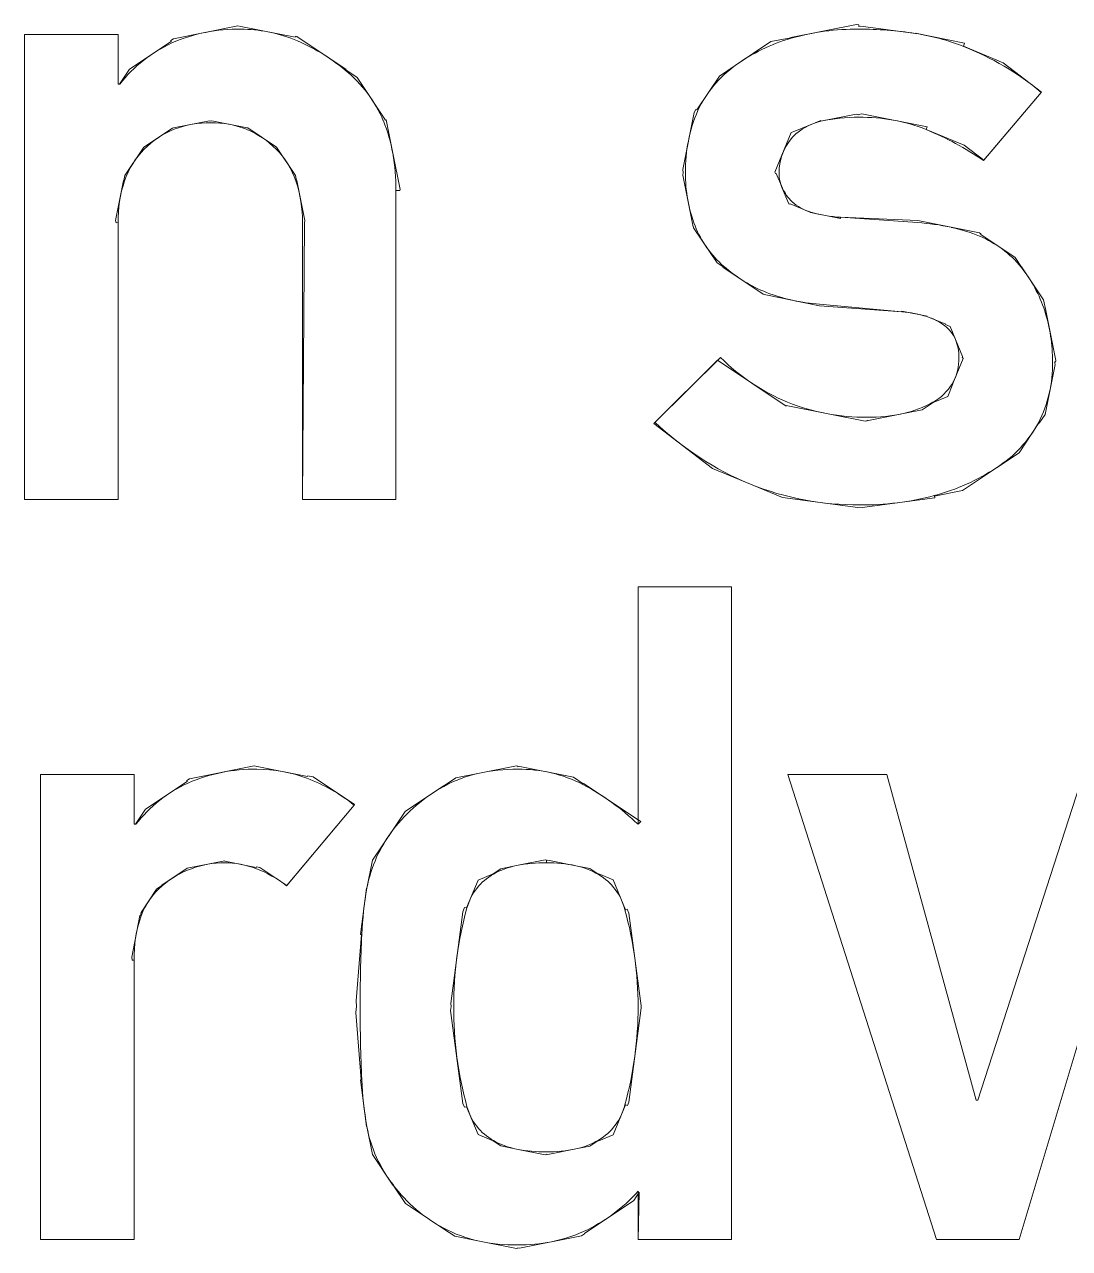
# Model space of a CAD drawing. Header units: millimetres. Extents: x 52 to 245, y 27 to 183.
# Drawn here: x 113.353 to 116.009, y 120.041 to 123.153 of the extents above; entities that cross this region are included whole.
import ezdxf

# ---------------------------------------------------------------- set-up
doc = ezdxf.new("R2010")
doc.units = ezdxf.units.MM
doc.layers.add('Mechanical15', color=56, linetype='Continuous')

msp = doc.modelspace()

# ---------------------------------------------------------------- linework, layer by layer
at = {"layer": 'Mechanical15', "color": 0, "lineweight": 5}
for p, q in [((113.7319, 123.1172), (113.8955, 123.1497)), ((113.8955, 123.1497), (113.9031, 123.1482)), ((113.9031, 123.1482), (113.903, 123.1485)), ((113.903, 123.1485), (114.0407, 123.1211)), ((115.3004, 123.1203), (115.4673, 123.1535)), ((115.4673, 123.1535), (115.4736, 123.1522)), ((115.4736, 123.1522), (115.4734, 123.1485)), ((115.4734, 123.1485), (115.4784, 123.1491)), ((115.4784, 123.1491), (115.6172, 123.1308)), ((113.3532, 123.1278), (113.5909, 123.1278)), ((113.3532, 121.9456), (113.3532, 123.1278)), ((113.3532, 121.9456), (113.3532, 123.1278)), ((113.3532, 123.1278), (113.5909, 123.1278)), ((113.5909, 123.0015), (113.5909, 123.1278)), ((113.5909, 123.1278), (113.5909, 123.0015)), ((113.725, 123.1126), (113.7319, 123.1172)), ((113.7258, 123.1106), (113.725, 123.1126)), ((114.0407, 123.1211), (114.0417, 123.1237)), ((114.0417, 123.1237), (114.045, 123.123)), ((114.045, 123.123), (114.1707, 123.039)), ((115.2494, 123.1098), (115.3005, 123.1199)), ((115.3005, 123.1199), (115.3004, 123.1203)), ((115.6172, 123.1308), (115.6172, 123.131)), ((115.6172, 123.131), (115.7421, 123.1062)), ((113.6197, 123.0397), (113.7258, 123.1106)), ((115.159, 123.0494), (115.2494, 123.1098)), ((115.7421, 123.1062), (115.7389, 123.0979)), ((115.7389, 123.0979), (115.8397, 123.0561)), ((115.8397, 123.0561), (115.9373, 122.9812)), ((113.5946, 123.0021), (113.6197, 123.0397)), ((114.1707, 123.039), (114.1698, 123.0379)), ((114.1698, 123.0379), (114.1987, 123.0185)), ((114.1987, 123.0185), (114.2709, 122.9106)), ((115.0614, 122.9363), (115.1188, 123.0223)), ((115.1188, 123.0223), (115.1591, 123.0492)), ((115.1591, 123.0492), (115.159, 123.0494)), ((113.5909, 123.0015), (113.5946, 123.0021)), ((113.5909, 123.0015), (113.5953, 123.0015)), ((115.7899, 122.8075), (115.9369, 122.9808)), ((115.9369, 122.9808), (115.7905, 122.8084)), ((115.9373, 122.9812), (115.9369, 122.9808)), ((115.0256, 122.7848), (115.0544, 122.9299)), ((115.0544, 122.9299), (115.0593, 122.9372)), ((115.0593, 122.9372), (115.0614, 122.9363)), ((115.4661, 122.9252), (115.377, 122.9075)), ((115.4736, 122.9237), (115.4661, 122.9252)), ((115.481, 122.9262), (115.4733, 122.9247)), ((115.6469, 122.8932), (115.481, 122.9262)), ((113.8233, 122.9086), (113.7318, 122.8904)), ((113.8265, 122.908), (113.8233, 122.9086)), ((113.8292, 122.9085), (113.8264, 122.9079)), ((113.8264, 122.9079), (113.8265, 122.908)), ((113.9192, 122.8906), (113.8292, 122.9085)), ((114.2709, 122.9106), (114.2721, 122.9111)), ((114.2721, 122.9111), (114.2722, 122.9109)), ((114.2722, 122.9109), (114.2891, 122.8259)), ((115.3766, 122.9095), (115.3107, 122.8823)), ((115.377, 122.9075), (115.3766, 122.9095)), ((115.4733, 122.9247), (115.4736, 122.9237)), ((113.7291, 122.8899), (113.6562, 122.8412)), ((113.7317, 122.8905), (113.7291, 122.8899)), ((113.7318, 122.8904), (113.7317, 122.8905)), ((113.9193, 122.8908), (113.9192, 122.8906)), ((113.9203, 122.8905), (113.9193, 122.8908)), ((113.9939, 122.8414), (113.9203, 122.8905)), ((115.3016, 122.8791), (115.2598, 122.778)), ((115.3102, 122.8826), (115.3016, 122.8791)), ((115.3107, 122.8823), (115.3102, 122.8826)), ((115.6443, 122.8865), (115.6469, 122.8932)), ((115.7411, 122.8464), (115.6443, 122.8865)), ((113.6548, 122.8393), (113.6081, 122.7694)), ((113.6562, 122.8412), (113.6548, 122.8392)), ((113.6548, 122.8392), (113.6548, 122.8393)), ((113.9954, 122.8392), (113.9939, 122.8414)), ((114.0421, 122.7694), (113.9954, 122.8393)), ((113.9954, 122.8393), (113.9954, 122.8392)), ((115.7905, 122.8084), (115.7411, 122.8464)), ((114.2891, 122.8259), (114.2892, 122.8259)), ((114.2892, 122.8259), (114.3074, 122.7342)), ((115.0271, 122.777), (115.0256, 122.7848)), ((115.0259, 122.7706), (115.0271, 122.777)), ((115.052, 122.6392), (115.0259, 122.7706)), ((115.0271, 122.777), (115.0272, 122.7768)), ((115.0272, 122.777), (115.0271, 122.777)), ((115.0272, 122.7768), (115.0272, 122.777)), ((115.2598, 122.778), (115.2612, 122.7745)), ((115.2612, 122.7745), (115.2634, 122.7747)), ((115.2634, 122.7747), (115.2789, 122.7373)), ((113.605, 122.757), (113.5847, 122.6548)), ((113.6056, 122.7568), (113.605, 122.757)), ((113.6081, 122.7694), (113.6056, 122.7568)), ((114.0446, 122.7568), (114.0421, 122.7694)), ((114.0452, 122.757), (114.0446, 122.7568)), ((114.0655, 122.6548), (114.0452, 122.757)), ((114.297, 121.9456), (114.297, 122.7316)), ((114.3069, 122.7315), (114.297, 122.7316)), ((114.297, 122.7316), (114.297, 121.9456)), ((114.3074, 122.7342), (114.3069, 122.7315)), ((115.2789, 122.7373), (115.2788, 122.7373)), ((115.2788, 122.7373), (115.2954, 122.6972)), ((115.2954, 122.6972), (115.2974, 122.6963)), ((115.2974, 122.6963), (115.2986, 122.6973)), ((115.2986, 122.6973), (115.3509, 122.6756)), ((113.5847, 122.6548), (113.5857, 122.6495)), ((113.5857, 122.6495), (113.5909, 122.6496)), ((113.5909, 121.9456), (113.5909, 122.6496)), ((113.5909, 122.6496), (113.5909, 121.9456)), ((114.0593, 121.9456), (114.0593, 122.6496)), ((114.0593, 121.9456), (114.0645, 122.6495)), ((114.0645, 122.6495), (114.0655, 122.6548)), ((115.3509, 122.6756), (115.3507, 122.6751)), ((115.3507, 122.6751), (115.4268, 122.6599)), ((115.4268, 122.6599), (115.427, 122.6632)), ((115.427, 122.6632), (115.6227, 122.6496)), ((115.427, 122.6632), (115.623, 122.6547)), ((115.623, 122.6547), (115.708, 122.6378)), ((115.0527, 122.6394), (115.052, 122.6392)), ((115.0532, 122.6368), (115.0527, 122.6394)), ((115.1131, 122.5472), (115.0532, 122.6368)), ((115.708, 122.6378), (115.708, 122.6378)), ((115.708, 122.6378), (115.7802, 122.6234)), ((115.7802, 122.6234), (115.7831, 122.6215)), ((115.7831, 122.6215), (115.7822, 122.6196)), ((115.7822, 122.6196), (115.783, 122.6194)), ((115.783, 122.6194), (115.8705, 122.5609)), ((115.8705, 122.5609), (115.8867, 122.5368)), ((115.1281, 122.5371), (115.1131, 122.5472)), ((115.1274, 122.5364), (115.1281, 122.5371)), ((115.2299, 122.4679), (115.1274, 122.5364)), ((115.8867, 122.5368), (115.8868, 122.5369)), ((115.8868, 122.5369), (115.9427, 122.4531)), ((115.2368, 122.4665), (115.2299, 122.4679)), ((115.2365, 122.4657), (115.2368, 122.4665)), ((115.3732, 122.4385), (115.2365, 122.4657)), ((115.5828, 122.4227), (115.3732, 122.4385)), ((115.3734, 122.4424), (115.5828, 122.4227)), ((115.9427, 122.4531), (115.948, 122.4264)), ((115.5829, 122.4249), (115.5828, 122.4227)), ((115.6466, 122.4122), (115.5829, 122.4249)), ((115.6463, 122.4114), (115.6466, 122.4122)), ((115.6945, 122.3915), (115.6463, 122.4114)), ((115.948, 122.4264), (115.9481, 122.4264)), ((115.9481, 122.4264), (115.9735, 122.2989)), ((115.6936, 122.3903), (115.6945, 122.3915)), ((115.7051, 122.3856), (115.6936, 122.3903)), ((115.7186, 122.3529), (115.7051, 122.3856)), ((115.7368, 122.3089), (115.7186, 122.3529)), ((115.7186, 122.3529), (115.7186, 122.3529)), ((114.9553, 122.1424), (115.1215, 122.3069)), ((115.7119, 122.2403), (115.7383, 122.304)), ((115.7359, 122.3067), (115.7368, 122.3089)), ((115.737, 122.3071), (115.7359, 122.3067)), ((115.7383, 122.304), (115.737, 122.3071)), ((114.9553, 122.1424), (115.1143, 122.2997)), ((115.1143, 122.2997), (115.2883, 122.1834)), ((115.9718, 122.289), (115.9466, 122.1622)), ((115.9728, 122.2953), (115.9705, 122.2955)), ((115.9705, 122.2955), (115.9718, 122.289)), ((115.9735, 122.2989), (115.9728, 122.2953)), ((115.6991, 122.2079), (115.7124, 122.24)), ((115.7124, 122.24), (115.7119, 122.2403)), ((115.2883, 122.1834), (115.2889, 122.1844)), ((115.2889, 122.1844), (115.4894, 122.1445)), ((115.6338, 122.1738), (115.6618, 122.1926)), ((115.6618, 122.1925), (115.6991, 122.2079)), ((115.6618, 122.1926), (115.6618, 122.1925)), ((115.4943, 122.1455), (115.4942, 122.1476)), ((115.4942, 122.1476), (115.498, 122.1468)), ((115.498, 122.1468), (115.5866, 122.1644)), ((115.5866, 122.1645), (115.6338, 122.1738)), ((115.5866, 122.1644), (115.5866, 122.1645)), ((115.9466, 122.1622), (115.9317, 122.14)), ((114.9522, 122.1391), (114.9553, 122.1424)), ((115.1016, 122.0245), (114.9522, 122.1391)), ((115.4894, 122.1445), (115.4943, 122.1455)), ((115.9309, 122.1404), (115.8804, 122.0648)), ((115.9317, 122.14), (115.9309, 122.1404)), ((115.8804, 122.0648), (115.823, 122.0264)), ((115.198, 121.9845), (115.1016, 122.0245)), ((115.823, 122.0265), (115.7364, 121.9687)), ((115.823, 122.0264), (115.823, 122.0265)), ((115.2793, 121.9508), (115.198, 121.9845)), ((115.198, 121.9845), (115.198, 121.9845)), ((115.7364, 121.9687), (115.6653, 121.9545)), ((113.3532, 121.9456), (113.5909, 121.9456)), ((113.5909, 121.9456), (113.3532, 121.9456)), ((114.0593, 121.9456), (114.297, 121.9456)), ((114.297, 121.9456), (114.0593, 121.9456)), ((115.4708, 121.9256), (115.2793, 121.9508)), ((115.6664, 121.95), (115.482, 121.9257)), ((115.6653, 121.9545), (115.6664, 121.95)), ((115.4757, 121.9262), (115.4708, 121.9256)), ((115.482, 121.9257), (115.4756, 121.9266)), ((115.4756, 121.9266), (115.4757, 121.9262)), ((114.9123, 121.7234), (115.15, 121.7234)), ((114.9123, 121.12), (114.9123, 121.7234)), ((114.9123, 121.1314), (114.9123, 121.7234)), ((114.9123, 121.7234), (115.15, 121.7234)), ((115.15, 120.0641), (115.15, 121.7234)), ((115.15, 121.7234), (115.15, 120.0641)), ((113.394, 121.2463), (113.6318, 121.2463)), ((113.394, 120.0641), (113.394, 121.2463)), ((113.394, 120.0641), (113.394, 121.2463)), ((113.394, 121.2463), (113.6318, 121.2463)), ((113.6318, 121.12), (113.6318, 121.2463)), ((113.6318, 121.2463), (113.6318, 121.12)), ((113.7728, 121.2357), (113.9364, 121.2682)), ((113.9364, 121.2682), (113.944, 121.2667)), ((113.944, 121.2667), (113.9439, 121.2671)), ((113.9439, 121.2671), (113.944, 121.2671)), ((113.944, 121.2671), (114.0723, 121.2416)), ((114.4491, 121.238), (114.5051, 121.2491)), ((114.5051, 121.2492), (114.6036, 121.2688)), ((114.5051, 121.2491), (114.5051, 121.2492)), ((114.6036, 121.2688), (114.6068, 121.2681)), ((114.6068, 121.2681), (114.6067, 121.2659)), ((114.6067, 121.2659), (114.6117, 121.2669)), ((114.6117, 121.2669), (114.7485, 121.2396)), ((115.2932, 121.2463), (115.5446, 121.2463)), ((115.2932, 121.2463), (115.6709, 120.0641)), ((115.6709, 120.0641), (115.2932, 121.2463)), ((115.2932, 121.2463), (115.5446, 121.2463)), ((115.5446, 121.2463), (115.7715, 120.4183)), ((115.5446, 121.2463), (115.7715, 120.4183)), ((115.7758, 120.4183), (116.0436, 121.2463)), ((115.7758, 120.4183), (116.0436, 121.2463)), ((113.6606, 121.1582), (113.7667, 121.2291)), ((113.7659, 121.2311), (113.7728, 121.2357)), ((113.7667, 121.2291), (113.7659, 121.2311)), ((114.0723, 121.2416), (114.0729, 121.243)), ((114.0729, 121.243), (114.0866, 121.2403)), ((114.0866, 121.2403), (114.1919, 121.1699)), ((114.3201, 121.1524), (114.4179, 121.2178)), ((114.4179, 121.2178), (114.4182, 121.2173)), ((114.4182, 121.2173), (114.4491, 121.238)), ((114.7485, 121.2396), (114.7731, 121.2232)), ((114.7731, 121.2232), (114.7736, 121.224)), ((114.7736, 121.224), (114.9123, 121.1314)), ((113.6355, 121.1206), (113.6606, 121.1582)), ((114.0193, 120.9637), (114.1909, 121.1687)), ((114.1909, 121.1687), (114.0197, 120.9643)), ((114.1919, 121.1699), (114.1909, 121.1687)), ((114.2897, 121.1069), (114.3201, 121.1524)), ((113.6318, 121.12), (113.6355, 121.1206)), ((114.9189, 121.127), (114.9123, 121.1314)), ((114.9123, 121.1314), (114.9123, 121.12)), ((114.9123, 121.12), (114.9189, 121.127)), ((113.6318, 121.12), (113.6362, 121.12)), ((114.2371, 121.0285), (114.2896, 121.107)), ((114.2896, 121.107), (114.2897, 121.1069)), ((113.8618, 121.027), (113.7667, 121.0081)), ((113.8619, 121.027), (113.8618, 121.027)), ((113.8619, 121.0265), (113.8619, 121.027)), ((114.2231, 120.9577), (114.2371, 121.0285)), ((114.6758, 121.0294), (114.6037, 121.015)), ((114.6795, 121.0286), (114.6758, 121.0294)), ((114.6795, 121.0222), (114.6794, 121.0282)), ((114.6794, 121.0282), (114.6795, 121.0282)), ((114.683, 121.0289), (114.6795, 121.0282)), ((114.6795, 121.0282), (114.6795, 121.0286)), ((114.6795, 121.0282), (114.6795, 121.0222)), ((114.754, 121.0148), (114.683, 121.0289)), ((113.7667, 121.0081), (113.702, 120.9648)), ((113.9422, 121.0105), (113.8619, 121.0265)), ((113.9427, 121.0118), (113.9422, 121.0105)), ((113.9511, 121.0101), (113.9427, 121.0118)), ((114.0197, 120.9643), (113.9511, 121.0101)), ((114.5639, 121.0071), (114.5444, 120.9941)), ((114.6037, 121.015), (114.5639, 121.0071)), ((114.6037, 121.015), (114.6037, 121.015)), ((114.754, 121.0147), (114.754, 121.0148)), ((114.7897, 121.0076), (114.754, 121.0147)), ((114.8123, 120.9926), (114.7897, 121.0076)), ((113.702, 120.9648), (113.7025, 120.9643)), ((114.5057, 120.9783), (114.4764, 120.9075)), ((114.5443, 120.9943), (114.5057, 120.9783)), ((114.5444, 120.9941), (114.5443, 120.9943)), ((114.8129, 120.9937), (114.8123, 120.9926)), ((114.8487, 120.9788), (114.8129, 120.9937)), ((114.8802, 120.9029), (114.8487, 120.9788)), ((113.6889, 120.9552), (113.6494, 120.8961)), ((113.7025, 120.9643), (113.6889, 120.9552)), ((114.2068, 120.8402), (114.2223, 120.9579)), ((114.2223, 120.9579), (114.2231, 120.9577)), ((114.4716, 120.9088), (114.4668, 120.8971)), ((114.4764, 120.9075), (114.4716, 120.9088)), ((114.8849, 120.9043), (114.8802, 120.9029)), ((114.889, 120.8944), (114.8849, 120.9043)), ((113.6466, 120.8879), (113.6255, 120.7818)), ((113.6477, 120.8875), (113.6466, 120.8879)), ((113.6494, 120.8961), (113.6477, 120.8875)), ((114.4668, 120.8971), (114.4362, 120.6647)), ((114.9201, 120.6581), (114.889, 120.8944)), ((115.8808, 120.0641), (116.1278, 120.891)), ((116.1278, 120.891), (115.8808, 120.0641)), ((114.1958, 120.6711), (114.2091, 120.8401)), ((114.2091, 120.8401), (114.2068, 120.8402)), ((113.6255, 120.7818), (113.6269, 120.7745)), ((113.6269, 120.7745), (113.6318, 120.7746)), ((113.6318, 120.0641), (113.6318, 120.7746)), ((113.6318, 120.7746), (113.6318, 120.0641)), ((114.1955, 120.6418), (114.1967, 120.6566)), ((114.1969, 120.6565), (114.1958, 120.6711)), ((114.1967, 120.6566), (114.1969, 120.6565)), ((114.4373, 120.6566), (114.436, 120.6467)), ((114.4362, 120.6647), (114.4373, 120.6565)), ((114.4373, 120.6565), (114.4373, 120.6566)), ((114.9202, 120.6532), (114.9198, 120.6566)), ((114.9198, 120.6566), (114.9199, 120.6565)), ((114.9199, 120.6565), (114.9201, 120.6581)), ((114.209, 120.4707), (114.1955, 120.6418)), ((114.436, 120.6467), (114.4672, 120.4104)), ((114.8886, 120.4131), (114.9202, 120.6532)), ((114.2066, 120.4706), (114.209, 120.4707)), ((114.2223, 120.3515), (114.2066, 120.4706)), ((114.4672, 120.4104), (114.4713, 120.4004)), ((114.8487, 120.3305), (114.8802, 120.4064)), ((114.8802, 120.4064), (114.8852, 120.405)), ((114.8852, 120.405), (114.8886, 120.4131)), ((115.7715, 120.4183), (115.7758, 120.4183)), ((115.7715, 120.4183), (115.7758, 120.4183)), ((114.4713, 120.4004), (114.4764, 120.4018)), ((114.4764, 120.4018), (114.5057, 120.331)), ((114.223, 120.3516), (114.2223, 120.3515)), ((114.2372, 120.2806), (114.223, 120.3516)), ((114.5057, 120.331), (114.5443, 120.315)), ((114.5443, 120.315), (114.5444, 120.3152)), ((114.5444, 120.3152), (114.5639, 120.3022)), ((114.7897, 120.3017), (114.8123, 120.3167)), ((114.8123, 120.3167), (114.8129, 120.3156)), ((114.8129, 120.3156), (114.8487, 120.3305)), ((114.2895, 120.2023), (114.2372, 120.2806)), ((114.5639, 120.3022), (114.6037, 120.2943)), ((114.6037, 120.2943), (114.6037, 120.2943)), ((114.6037, 120.2943), (114.6758, 120.2799)), ((114.6758, 120.2799), (114.6795, 120.2807)), ((114.6795, 120.2807), (114.6794, 120.2811)), ((114.6794, 120.2811), (114.683, 120.2804)), ((114.683, 120.2804), (114.754, 120.2945)), ((114.754, 120.2946), (114.7897, 120.3017)), ((114.754, 120.2945), (114.754, 120.2946)), ((114.2899, 120.2026), (114.2895, 120.2023)), ((114.3211, 120.1559), (114.2899, 120.2026)), ((114.9123, 120.0641), (114.9123, 120.1871)), ((114.4178, 120.0913), (114.3211, 120.1559)), ((114.9014, 120.1635), (114.7758, 120.0797)), ((114.9153, 120.1844), (114.9014, 120.1635)), ((114.9123, 120.0641), (114.9153, 120.1844)), ((113.394, 120.0641), (113.6318, 120.0641)), ((113.6318, 120.0641), (113.394, 120.0641)), ((114.418, 120.0917), (114.4178, 120.0913)), ((114.4464, 120.0727), (114.418, 120.0917)), ((114.5051, 120.061), (114.4464, 120.0727)), ((114.7686, 120.0738), (114.611, 120.0425)), ((114.7761, 120.0789), (114.7686, 120.0738)), ((114.7758, 120.0797), (114.7761, 120.0789)), ((114.9123, 120.0641), (115.15, 120.0641)), ((115.15, 120.0641), (114.9123, 120.0641)), ((115.6709, 120.0641), (115.8808, 120.0641)), ((115.8808, 120.0641), (115.6709, 120.0641)), ((114.6035, 120.0414), (114.5051, 120.061)), ((114.5051, 120.061), (114.5051, 120.061)), ((114.6068, 120.0421), (114.6035, 120.0414)), ((114.611, 120.0425), (114.6067, 120.0433)), ((114.6067, 120.0433), (114.6068, 120.0421))]:
    msp.add_line(p, q, dxfattribs=at)
for centre, radius, start, end in [((113.8955, 122.7223), 0.4192, 88.9714, 113.5948), ((113.9023, 122.7748), 0.3666, 68.2225, 89.8935), ((113.8527, 122.6589), 0.4927, 50.0892, 67.8735), ((115.427, 122.6809), 0.4553, 106.0784, 126.03), ((115.4673, 122.5313), 0.6102, 89.4194, 105.8229), ((115.4784, 122.2563), 0.8852, 80.9823, 90.3205), ((115.5245, 122.545), 0.5929, 68.8131, 81.0134), ((113.8759, 122.7835), 0.3553, 114.6485, 142.1532), ((115.4788, 122.4311), 0.7156, 50.1935, 68.6954), ((113.9628, 122.7826), 0.3272, 22.5608, 50.972), ((115.3297, 122.8114), 0.2925, 125.6511, 155.0356), ((115.4046, 122.7848), 0.3718, 156.1922, 181.2149), ((113.8233, 122.6535), 0.2502, 89.2868, 111.131), ((113.8292, 122.6626), 0.2411, 68.4713, 90.6589), ((113.9017, 122.7574), 0.3933, 10.0184, 22.5331), ((115.4074, 122.7673), 0.1432, 102.2316, 130.0439), ((115.4661, 122.5226), 0.3949, 88.9378, 103.0379), ((115.481, 122.4714), 0.4461, 68.5337, 90.9714), ((113.8151, 122.6822), 0.2205, 111.8302, 135.6015), ((113.8336, 122.6811), 0.2223, 44.3337, 67.7658), ((115.4027, 122.778), 0.1321, 131.4811, 181.4026), ((115.3411, 122.1535), 0.7932, 55.5382, 67.5279), ((113.8106, 122.6855), 0.215, 135.3807, 160.8094), ((113.8396, 122.6855), 0.215, 19.1906, 44.6193), ((113.7689, 122.7342), 0.5282, 359.7143, 9.9945), ((115.391, 122.7706), 0.3581, 178.9952, 201.1961), ((115.3591, 122.7747), 0.0885, 180.01, 205.0047), ((113.907, 122.6548), 0.3161, 161.298, 180.9436), ((113.7432, 122.6548), 0.3161, 359.0577, 18.7033), ((115.3875, 122.7892), 0.1203, 205.5394, 225.8847), ((115.3825, 122.7882), 0.1161, 227.3053, 254.3117), ((115.4451, 122.9923), 0.3295, 253.4328, 266.8587), ((115.5855, 122.0671), 0.5837, 77.8902, 86.3529), ((115.3084, 122.7426), 0.271, 201.973, 228.727), ((115.6246, 122.2479), 0.3986, 67.0158, 77.9303), ((115.6797, 122.3701), 0.2647, 38.86, 67.6637), ((115.3736, 122.8148), 0.3682, 228.5173, 248.5592), ((115.6041, 122.3129), 0.3595, 18.2672, 38.4008), ((115.4029, 122.8968), 0.4553, 248.8966, 266.2893), ((115.5617, 122.1368), 0.2867, 72.8587, 85.7773), ((115.6049, 122.2751), 0.1418, 52.426, 73.104), ((115.5528, 122.2989), 0.4126, 359.514, 17.8758), ((115.6343, 122.3148), 0.0925, 24.3194, 51.8464), ((115.6165, 122.3089), 0.1111, 358.9752, 23.3207), ((115.4947, 122.6813), 0.5286, 225.0912, 247.4882), ((115.5985, 122.304), 0.1291, 330.6498, 1.2581), ((115.6404, 122.289), 0.325, 332.9039, 1.1216), ((115.598, 122.3091), 0.1321, 298.7197, 328.8599), ((115.4894, 122.6848), 0.5299, 248.1663, 270.527), ((115.5293, 122.4261), 0.2678, 282.3643, 299.582), ((115.498, 122.5696), 0.4147, 269.4815, 282.3417), ((115.4986, 122.7123), 0.7874, 226.3687, 247.5527), ((115.6541, 122.2911), 0.3139, 302.5539, 331.4376), ((115.5259, 122.477), 0.5396, 284.9374, 303.4066), ((115.4708, 122.6655), 0.7335, 248.1654, 270.3787), ((115.482, 122.6509), 0.719, 269.4936, 284.7407), ((113.9364, 120.8408), 0.4192, 88.9722, 113.5956), ((113.944, 120.8969), 0.363, 69.5766, 90.0138), ((114.5784, 120.9259), 0.3314, 102.7815, 118.8074), ((114.6036, 120.8117), 0.4483, 89.5888, 102.6851), ((114.6117, 120.9093), 0.3507, 62.78, 90.8005), ((113.9168, 120.902), 0.3553, 114.6478, 142.1525), ((113.9116, 120.8178), 0.4485, 51.4775, 69.2253), ((114.6104, 120.8622), 0.4026, 118.4229, 142.6556), ((114.4753, 120.6619), 0.6331, 46.3535, 62.046), ((114.5637, 120.8932), 0.3466, 142.0536, 169.2779), ((113.8618, 120.7786), 0.2436, 89.9762, 130.6386), ((113.8611, 120.7962), 0.226, 69.2762, 89.81), ((113.8302, 120.7183), 0.3098, 52.3874, 69.025), ((114.6438, 120.8142), 0.2048, 101.3034, 118.9241), ((114.6758, 120.6581), 0.3641, 89.4241, 101.4229), ((114.683, 120.6825), 0.3397, 77.9366, 90.5986), ((114.7134, 120.8234), 0.1956, 59.7113, 78.0247), ((114.6135, 120.8705), 0.1408, 119.2002, 164.9236), ((114.7367, 120.8668), 0.1464, 14.1327, 59.0108), ((113.8178, 120.8263), 0.1788, 129.9075, 160.2031), ((115.0975, 120.8038), 0.8878, 170.019, 177.6611), ((115.3344, 120.6647), 0.8906, 164.1986, 180.5206), ((114.0069, 120.6581), 0.9054, 359.9029, 15.6619), ((113.9494, 120.7818), 0.3177, 160.683, 181.2904), ((117.5527, 120.6711), 3.3466, 177.1067, 180.2497), ((117.6379, 120.6418), 3.4318, 179.7535, 182.8571), ((115.3491, 120.6467), 0.9052, 179.3777, 195.6763), ((113.9928, 120.6532), 0.9195, 344.4584, 0.212), ((115.12, 120.5074), 0.9104, 182.3093, 189.8563), ((114.7367, 120.4425), 0.1464, 300.9892, 345.8673), ((114.6135, 120.4388), 0.1408, 195.0764, 240.7998), ((114.5565, 120.4128), 0.3389, 190.4071, 218.2614), ((114.6438, 120.4951), 0.2048, 241.0759, 258.6966), ((114.7134, 120.4859), 0.1956, 281.9753, 300.2887), ((114.6758, 120.6512), 0.3641, 258.5791, 270.5778), ((114.683, 120.6268), 0.3397, 269.3995, 282.0615), ((114.5988, 120.4336), 0.3853, 216.7889, 242.1312), ((114.5992, 120.4657), 0.4191, 294.5876, 318.3326), ((114.5777, 120.3898), 0.3366, 241.8219, 257.5465), ((114.611, 120.4543), 0.4039, 269.4047, 293.7411), ((114.6035, 120.5097), 0.4593, 257.626, 270.4031)]:
    msp.add_arc(centre, radius, start, end, dxfattribs=at)

doc.saveas('drawing.dxf')
